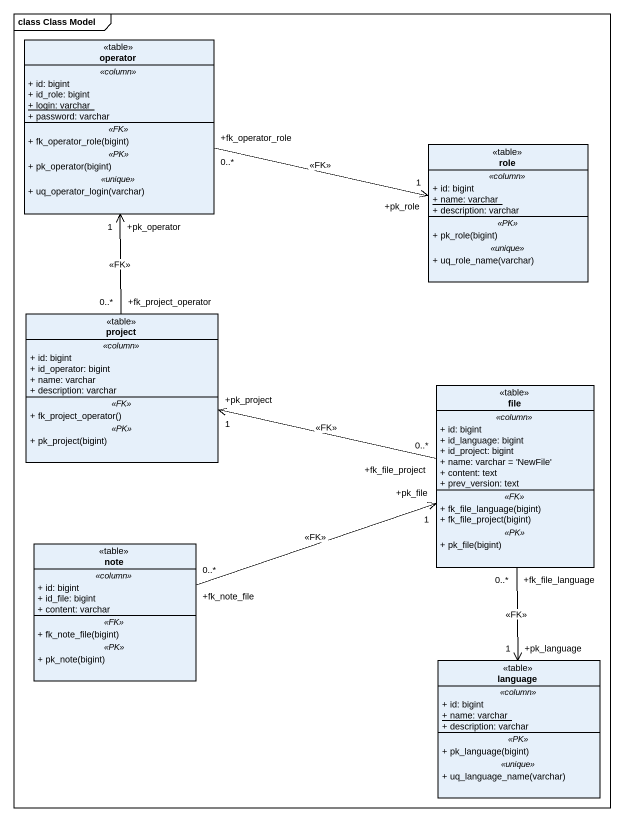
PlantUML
@startuml
mainframe class Class Model
hide circle
hide empty members
skinparam classAttributeIconSize 0
class operator <<table>> {
  .. <<column>> ..
  + id: bigint
  + id_role: bigint
  {static} + login: varchar
  + password: varchar
  .. <<FK>> ..
  + fk_operator_role(bigint)
  .. <<PK>> ..
  + pk_operator(bigint)
  .. <<unique>> ..
  + uq_operator_login(varchar)
}
class role <<table>> {
  .. <<column>> ..
  + id: bigint
  {static} + name: varchar
  + description: varchar
  .. <<PK>> ..
  + pk_role(bigint)
  .. <<unique>> ..
  + uq_role_name(varchar)
}
class project <<table>> {
  .. <<column>> ..
  + id: bigint
  + id_operator: bigint
  + name: varchar
  + description: varchar
  .. <<FK>> ..
  + fk_project_operator()
  .. <<PK>> ..
  + pk_project(bigint)
}
class "file" as file_ <<table>> {
  .. <<column>> ..
  + id: bigint
  + id_language: bigint
  + id_project: bigint
  + name: varchar = 'NewFile'
  + content: text
  + prev_version: text
  .. <<FK>> ..
  + fk_file_language(bigint)
  + fk_file_project(bigint)
  .. <<PK>> ..
  + pk_file(bigint)
}
class "note" as note_ <<table>> {
  .. <<column>> ..
  + id: bigint
  + id_file: bigint
  + content: varchar
  .. <<FK>> ..
  + fk_note_file(bigint)
  .. <<PK>> ..
  + pk_note(bigint)
}
class language <<table>> {
  .. <<column>> ..
  + id: bigint
  {static} + name: varchar
  + description: varchar
  .. <<PK>> ..
  + pk_language(bigint)
  .. <<unique>> ..
  + uq_language_name(varchar)
}
operator "+fk_operator_role\n0..*" -right-> "+pk_role\n1" role : <<FK>>
project "+fk_project_operator\n0..*" -up-> "+pk_operator\n1" operator : <<FK>>
file_ "+fk_file_project\n0..*" -left-> "+pk_project\n1" project : <<FK>>
file_ "+fk_file_language\n0..*" --> "+pk_language\n1" language : <<FK>>
note_ "+fk_note_file\n0..*" -right-> "+pk_file\n1" file_ : <<FK>>
@enduml
